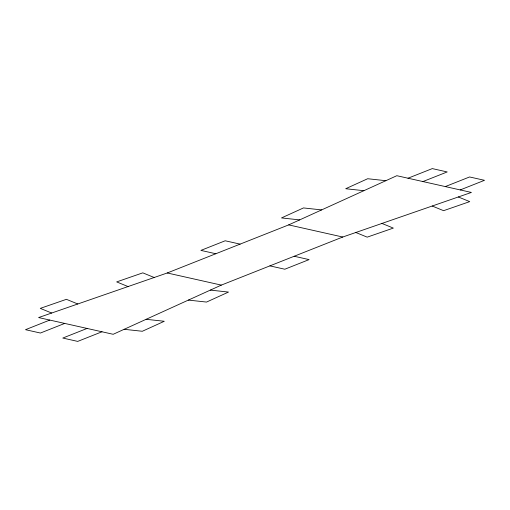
<?xml version="1.0" encoding="UTF-8"?>
<svg xmlns="http://www.w3.org/2000/svg" width="510" height="510" viewBox="0 0 510 510"><rect width="100%" height="100%" fill="white"/><g stroke="black" fill="none" stroke-linecap="round" stroke-linejoin="round"><path stroke-width="0.76" d="M288.679 224.891L396.818 175.708L471.399 192.436L342.752 237.022L221.321 285.109L113.182 334.292L38.601 317.564L167.248 272.977L288.679 224.891L342.752 237.022M49.789 320.07L25.5 329.689L40.417 333.036L64.7 323.416M408.006 178.219L432.295 168.6L447.213 171.947L422.924 181.56M87.076 328.44L62.787 338.053L77.705 341.4L101.994 331.781M445.3 186.583L469.582 176.964L484.5 180.31L460.211 189.93M385.84 180.699L367.678 178.73L345.71 188.726L363.872 190.695M321.631 209.91L303.469 207.933L281.501 217.929L299.663 219.899M210.337 290.101L228.499 292.071L206.531 302.067L188.369 300.09M146.128 319.305L164.29 321.274L142.322 331.27L124.159 329.301M240.108 244.124L225.19 240.777L200.908 250.397L215.819 253.744M294.181 256.256L309.092 259.603L284.809 269.223L269.892 265.876M167.248 272.977L221.321 285.109M458.337 196.968L469.716 201.622L443.585 210.681L432.206 206.021M381.945 223.437L393.325 228.097L367.194 237.15L355.814 232.496M154.186 277.504L142.806 272.85L116.675 281.902L128.055 286.563M77.794 303.979L66.415 299.319L40.284 308.378L51.663 313.032"/></g></svg>
